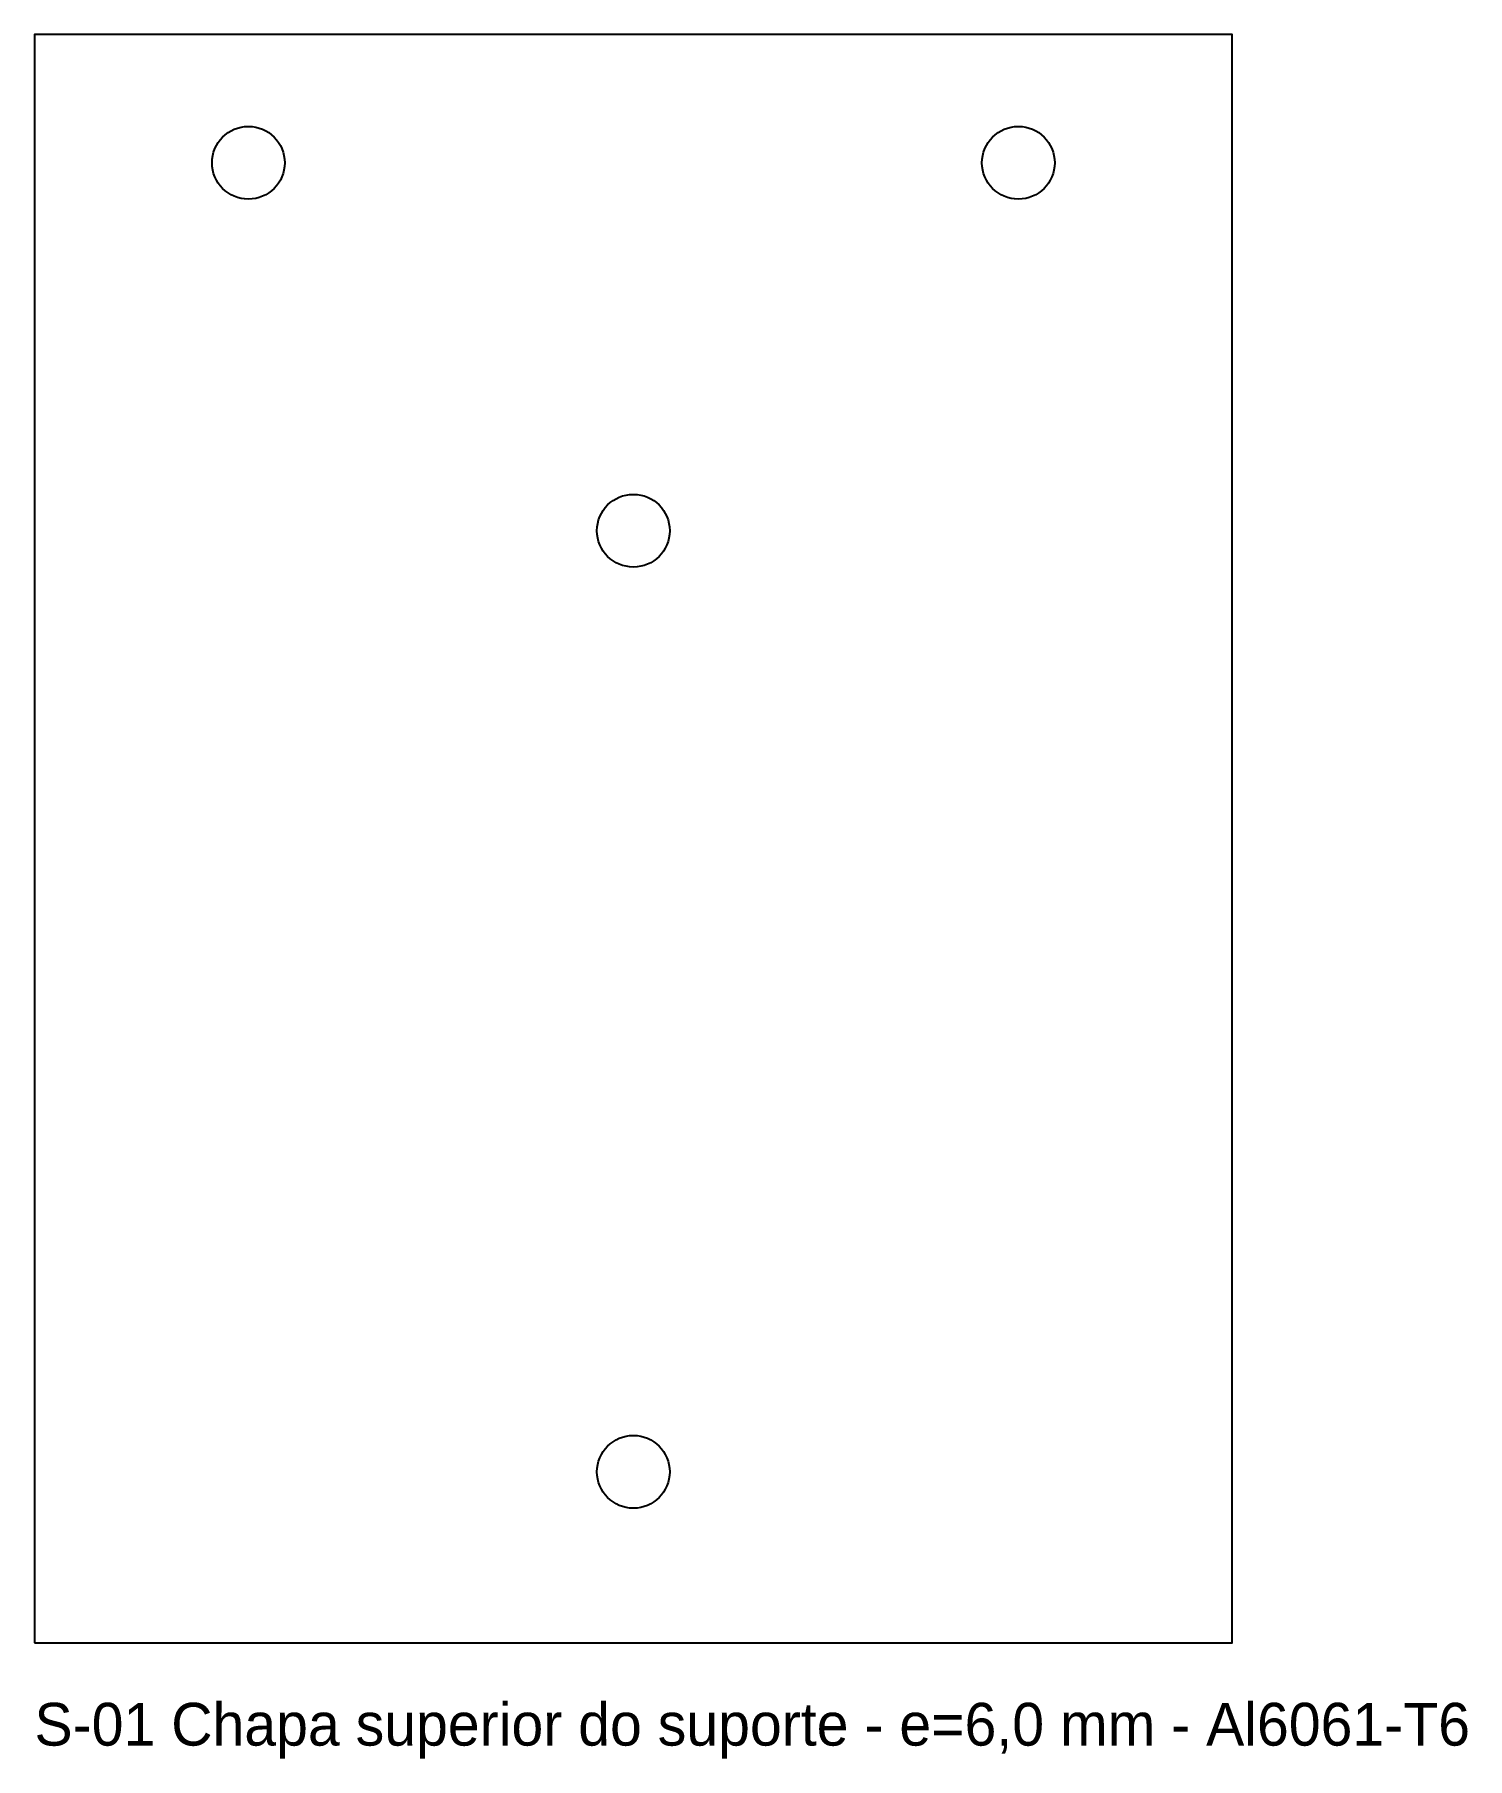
# Model space of a CAD drawing. Header units: millimetres. Extents: x 0 to 168, y -14 to 188.
import ezdxf

# ---------------------------------------------------------------- set-up
doc = ezdxf.new("R2010")
doc.units = ezdxf.units.MM

msp = doc.modelspace()

# ---------------------------------------------------------------- linework, layer by layer
at = {"layer": 'CORTE'}
msp.add_lwpolyline([(0, 0), (140, 0), (140, 188), (0, 188)], close=True, dxfattribs=at)
at = {"layer": 'FUROS'}
for centre in [(25, 173), (115, 173), (70, 130), (70, 20)]:
    msp.add_circle(centre, 4.25, dxfattribs=at)

# ---------------------------------------------------------------- texts
at = {"layer": 'GRAVAR-NAO'}
msp.add_text('S-01 Chapa superior do suporte - e=6,0 mm - Al6061-T6', height=5, dxfattribs=at).set_placement((0, -12))

doc.saveas('drawing.dxf')
